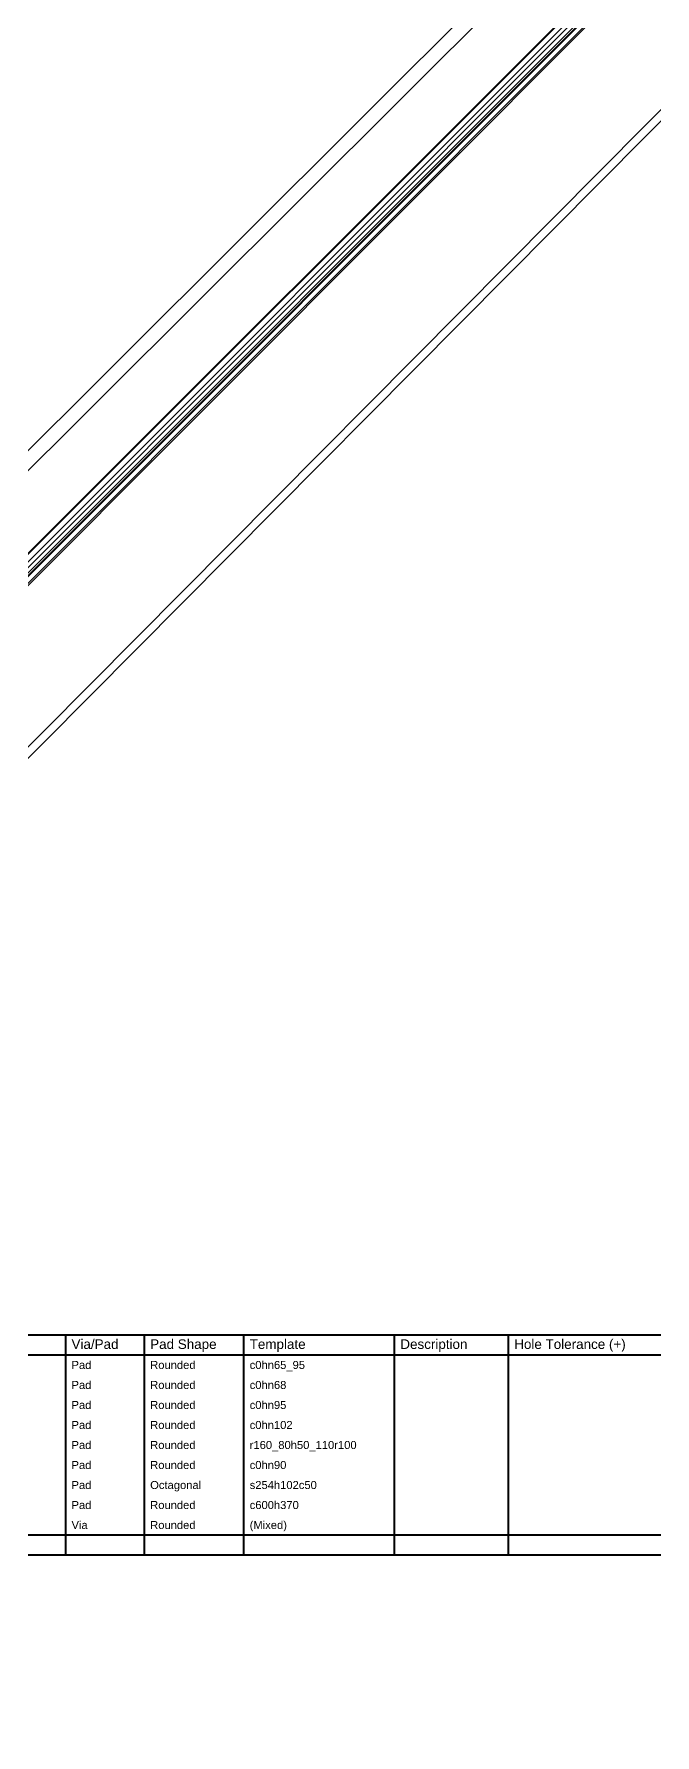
# Model space of a CAD drawing. Header units: inches. Extents: x -22 to 5433, y -13 to 5447.
# Drawn here: x 214.1 to 332.4, y 4.5 to 328.4 of the extents above; entities that cross this region are included whole.
import ezdxf

# ---------------------------------------------------------------- set-up
doc = ezdxf.new("R2010")
doc.units = ezdxf.units.IN
for name, color, linetype in [('Bottom Solder', 6, 'Continuous'), ('Drill Drawing', 1, 'Continuous'), ('Top Solder', 216, 'Continuous')]:
    doc.layers.add(name, color=color, linetype=linetype)
doc.styles.add('Arial', font='', dxfattribs={"height": 0.2})
doc.styles.get('Arial').set_extended_font_data('Arial')

msp = doc.modelspace()

# ---------------------------------------------------------------- linework, layer by layer
at = {"layer": 'Bottom Solder'}
for p in [(-19.44, 17.71), (-17.86, 15.23), (-5.59, 10.85), (-5.5, 7.25), (-5.24, 11.4), (-5.24, 7), (-3.74, 7), (-3.62, 11.39), (-3.07, 7.24), (-3.07, 10.84), (54.19, 32.83), (56.48, 32.86)]:
    msp.add_line(p, (5432.85, 5447.49), dxfattribs=at)
at = {"layer": 'Drill Drawing'}
for points in [[(92.11, 80.69, 0.381, 0.381, 0), (435.73, 80.69, 0.381, 0.381, 0)], [(220.12, 38.78, 0.381, 0.381, 0), (220.12, 80.69, 0.381, 0.381, 0)], [(235.1, 38.78, 0.381, 0.381, 0), (235.1, 80.69, 0.381, 0.381, 0)], [(254.04, 38.78, 0.381, 0.381, 0), (254.04, 80.69, 0.381, 0.381, 0)], [(282.74, 38.78, 0.381, 0.381, 0), (282.74, 80.69, 0.381, 0.381, 0)], [(304.42, 38.78, 0.381, 0.381, 0), (304.42, 80.69, 0.381, 0.381, 0)], [(92.11, 76.88, 0.381, 0.381, 0), (435.73, 76.88, 0.381, 0.381, 0)], [(92.11, 42.59, 0.381, 0.381, 0), (435.73, 42.59, 0.381, 0.381, 0)], [(92.11, 38.78, 0.381, 0.381, 0), (435.73, 38.78, 0.381, 0.381, 0)]]:
    msp.add_lwpolyline(points, format="xyseb", dxfattribs=at)
for points in [[(220.02, 80.69, 0.191, 0.191, 1), (220.21, 80.69, 0.191, 0.191, 1)], [(235.01, 80.69, 0.191, 0.191, 1), (235.2, 80.69, 0.191, 0.191, 1)], [(253.95, 80.69, 0.191, 0.191, 1), (254.14, 80.69, 0.191, 0.191, 1)], [(282.64, 80.69, 0.191, 0.191, 1), (282.83, 80.69, 0.191, 0.191, 1)], [(304.33, 80.69, 0.191, 0.191, 1), (304.52, 80.69, 0.191, 0.191, 1)], [(220.02, 38.78, 0.191, 0.191, 1), (220.21, 38.78, 0.191, 0.191, 1)], [(235.01, 38.78, 0.191, 0.191, 1), (235.2, 38.78, 0.191, 0.191, 1)], [(253.95, 38.78, 0.191, 0.191, 1), (254.14, 38.78, 0.191, 0.191, 1)], [(282.64, 38.78, 0.191, 0.191, 1), (282.83, 38.78, 0.191, 0.191, 1)], [(304.33, 38.78, 0.191, 0.191, 1), (304.52, 38.78, 0.191, 0.191, 1)]]:
    msp.add_lwpolyline(points, format="xyseb", close=True, dxfattribs=at)
at = {"layer": 'Top Solder'}
msp.add_line((-7.49, 4.53), (5432.85, 5447.49), dxfattribs=at)

# ---------------------------------------------------------------- texts
at = {"layer": 'Drill Drawing', "style": 'Arial'}
for s, height, p in [('Via/Pad', 1.829, (221.26, 78.03)), ('Pad Shape', 1.829, (236.24, 78.03)), ('Template', 1.829, (255.19, 78.03)), ('Description', 1.8288, (283.88, 78.03)), ('Hole Tolerance (+)', 1.8288, (305.57, 78.03)), ('Pad', 1.524, (221.26, 74.22)), ('Rounded', 1.524, (236.24, 74.22)), ('c0hn65_95', 1.524, (255.19, 74.22)), ('Pad', 1.524, (221.26, 70.41)), ('Rounded', 1.524, (236.24, 70.41)), ('c0hn68', 1.524, (255.19, 70.41)), ('Pad', 1.524, (221.26, 66.6)), ('Rounded', 1.524, (236.24, 66.6)), ('c0hn95', 1.524, (255.19, 66.6)), ('Pad', 1.524, (221.26, 62.79)), ('Rounded', 1.524, (236.24, 62.79)), ('c0hn102', 1.524, (255.19, 62.79)), ('Pad', 1.524, (221.26, 58.98)), ('Rounded', 1.524, (236.24, 58.98)), ('r160_80h50_110r100', 1.524, (255.19, 58.98)), ('Pad', 1.524, (221.26, 55.17)), ('Rounded', 1.524, (236.24, 55.17)), ('c0hn90', 1.524, (255.19, 55.17)), ('Pad', 1.524, (221.26, 51.36)), ('Octagonal', 1.524, (236.24, 51.36)), ('s254h102c50', 1.524, (255.19, 51.36)), ('Pad', 1.524, (221.26, 47.55)), ('Rounded', 1.524, (236.24, 47.55)), ('c600h370', 1.524, (255.19, 47.55)), ('Via', 1.524, (221.26, 43.74)), ('Rounded', 1.524, (236.24, 43.74)), ('(Mixed)', 1.524, (255.19, 43.74))]:
    msp.add_text(s, height=height, dxfattribs=at).set_placement(p)

doc.saveas('drawing.dxf')
